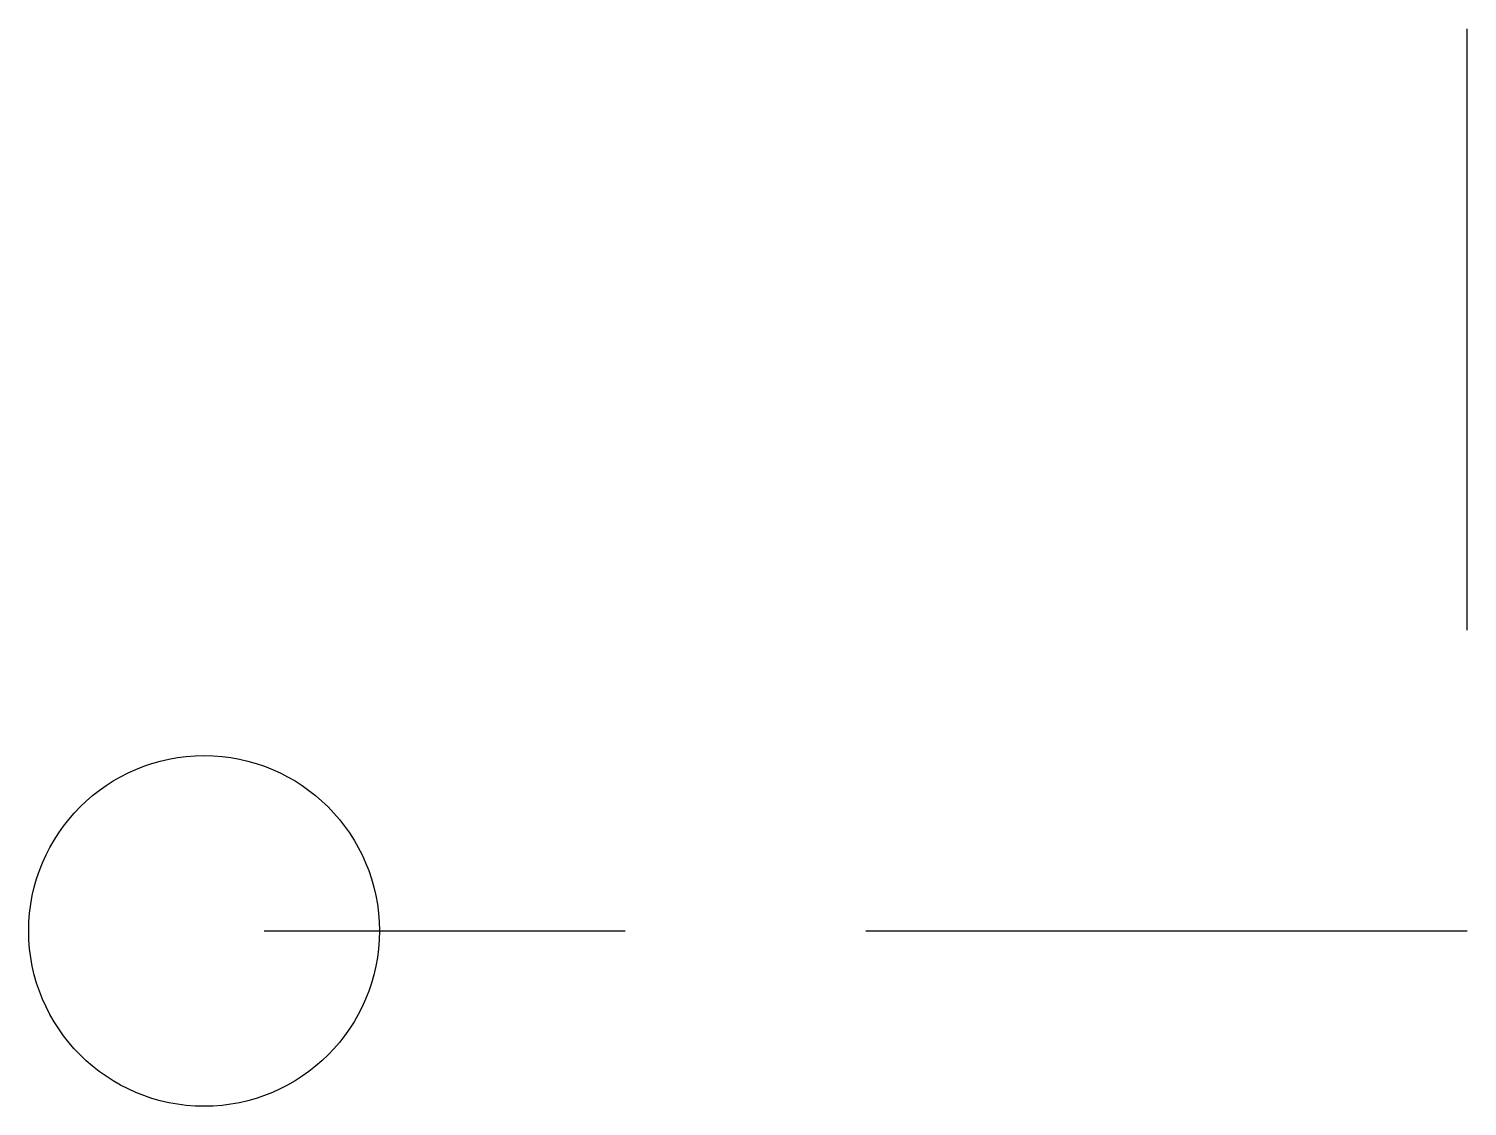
# Model space of a CAD drawing. Header units: millimetres. Extents: x -391 to 2000, y -291 to 1500.
import ezdxf

# ---------------------------------------------------------------- set-up
doc = ezdxf.new("R2010")
doc.units = ezdxf.units.MM
doc.layers.add('TEST-LINE-A', color=7, linetype='CONTINUOUS')
doc.layers.add('TEST-LINE-B', color=7, linetype='CONTINUOUS')

msp = doc.modelspace()

# ---------------------------------------------------------------- linework, layer by layer
at = {"layer": 'TEST-LINE-A'}
for p, q in [((0, 0), (600, 0)), ((1000, 0), (2000, 0))]:
    msp.add_line(p, q, dxfattribs=at)
msp.add_circle((-100, 0), 291.5, dxfattribs=at)
msp.add_arc((800, 0), 50, 0, 0, dxfattribs=at)
at = {"layer": 'TEST-LINE-B'}
msp.add_line((2000, 500), (2000, 1500), dxfattribs=at)

doc.saveas('drawing.dxf')
